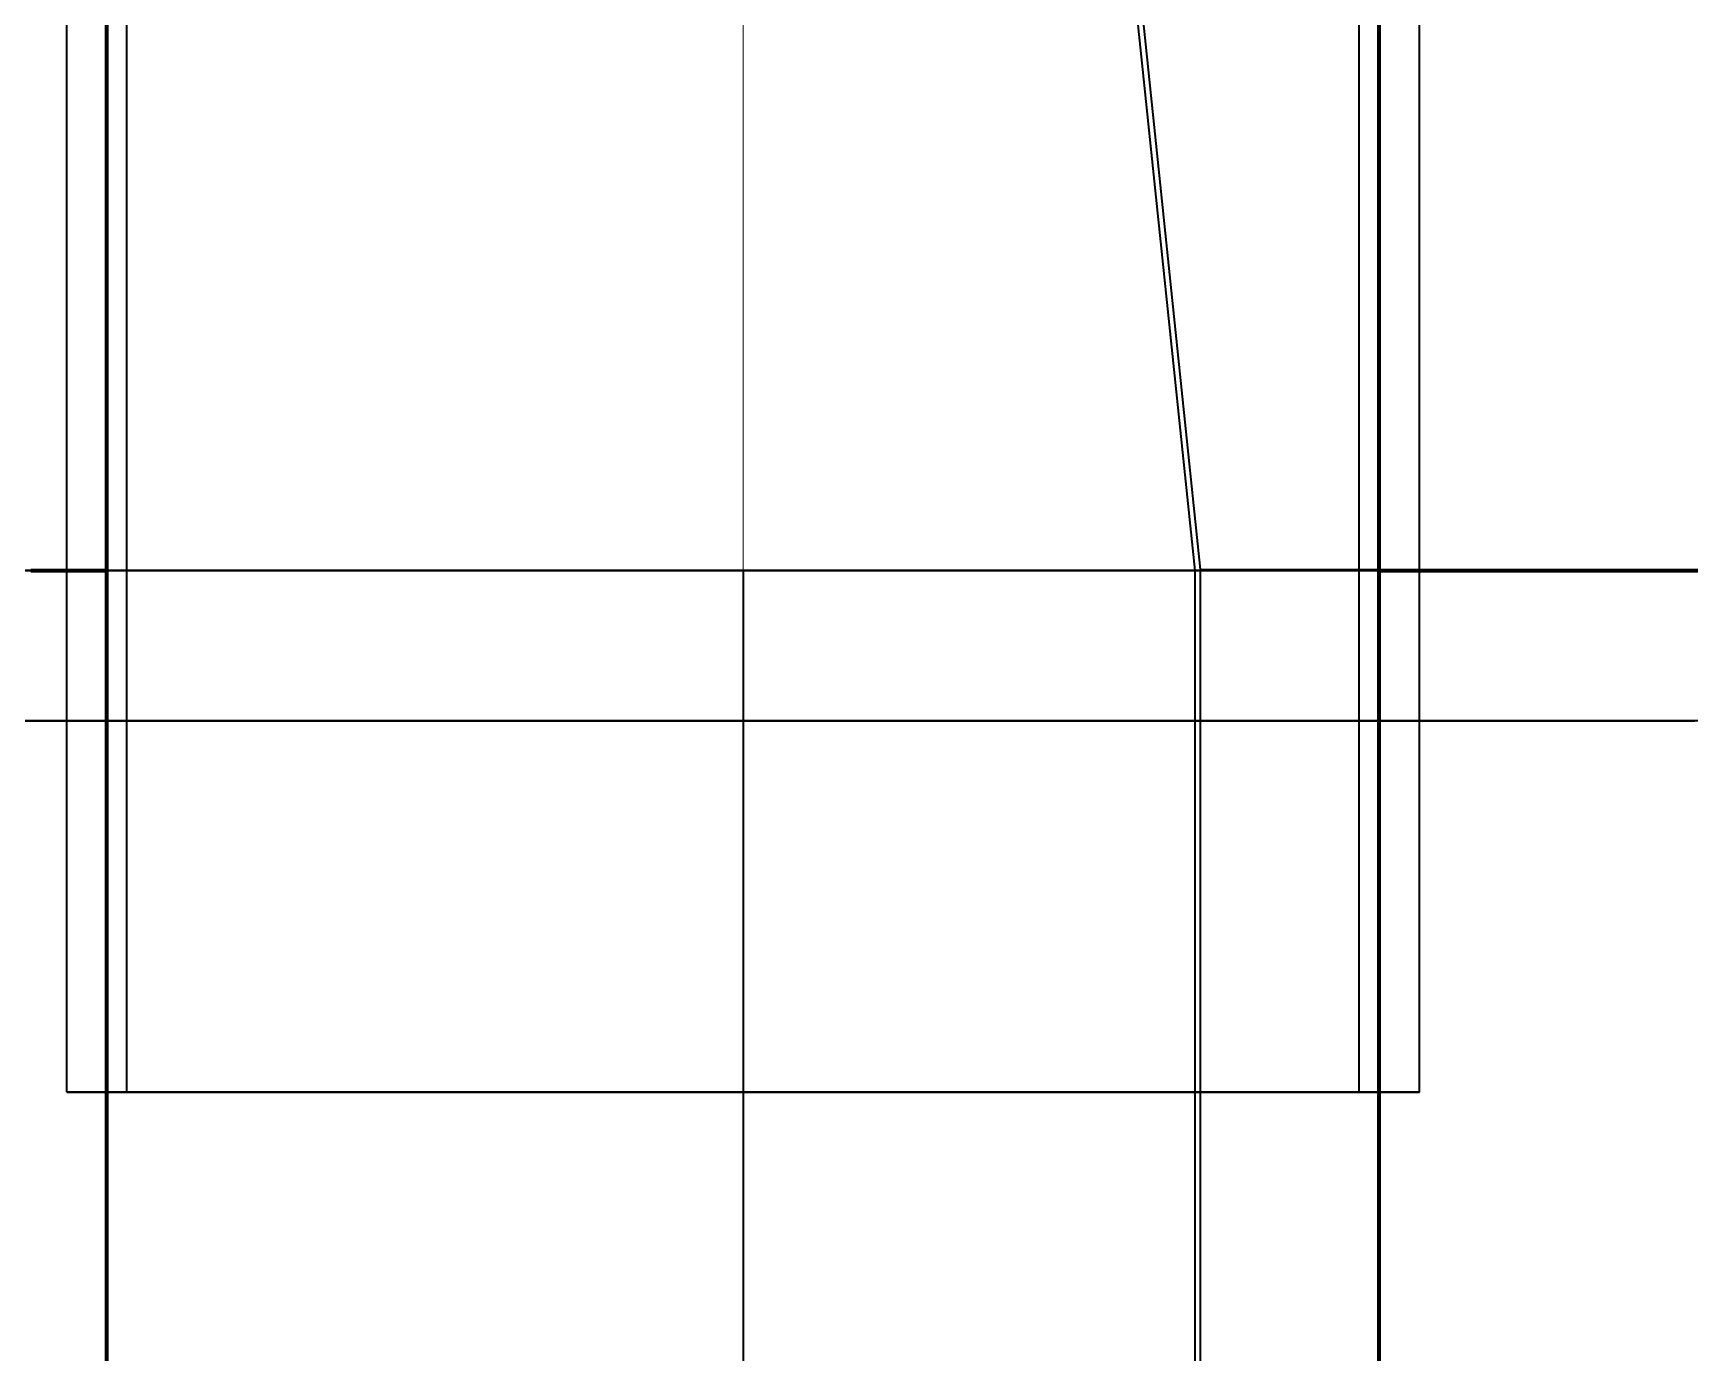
# Model space of a CAD drawing. Header units: millimetres. Extents: x 0 to 2382, y 0 to 420.
# Drawn here: x 286.105 to 289.412, y 302.035 to 304.669 of the extents above; entities that cross this region are included whole.
import ezdxf

# ---------------------------------------------------------------- set-up
doc = ezdxf.new("R2010")
doc.units = ezdxf.units.MM
doc.linetypes.add('IRAM-E-TRAZOS', pattern=[5, 4, -1])
doc.linetypes.add('IRAM-F-TRAZO-PUNTO', pattern=[20, 15, -2, 1, -2])
for name, color, linetype, lineweight in [('01-VISIBLE', 7, 'CONTINUOUS', 70), ('02-OCULTA', 4, 'IRAM-E-TRAZOS', 35), ('03-EJE', 1, 'IRAM-F-TRAZO-PUNTO', 18), ('08-FINA', 5, 'CONTINUOUS', 18)]:
    doc.layers.add(name, color=color, linetype=linetype, lineweight=lineweight)

msp = doc.modelspace()

# ---------------------------------------------------------------- linework, layer by layer
at = {"layer": '01-VISIBLE'}
for p, q in [((286.2516, 277.2094), (286.2516, 313.6714)), ((288.7916, 277.2094), (288.7916, 313.6714))]:
    msp.add_line(p, q, dxfattribs=at)
for points in [[(286.1002, 303.5963), (286.1507, 303.5963), (286.2012, 303.5963), (286.2516, 303.5963)], [(288.7916, 303.5963), (288.8421, 303.5963), (288.8926, 303.5963), (288.9431, 303.5963), (288.9936, 303.5963), (289.0441, 303.5963), (289.0946, 303.5963), (289.145, 303.5963), (289.1955, 303.5963), (289.246, 303.5963), (289.2965, 303.5963), (289.347, 303.5963), (289.3975, 303.5963), (289.4479, 303.5963)]]:
    msp.add_lwpolyline(points, dxfattribs=at)
at = {"layer": '02-OCULTA'}
for p, q in [((286.2516, 313.6714), (286.2516, 277.2094)), ((288.7916, 313.6714), (288.7916, 277.2094)), ((286.1716, 302.5549), (286.1716, 306.0549)), ((286.2916, 302.5549), (286.2916, 306.0549)), ((288.7516, 302.5549), (288.7516, 306.0549)), ((288.8716, 302.5549), (288.8716, 306.0549)), ((288.3081, 304.8084), (288.4341, 303.5983)), ((288.4241, 303.5963), (288.2991, 304.7963)), ((287.5216, 303.5963), (287.5216, 299.4737)), ((291.0222, 303.5963), (288.4241, 303.5963)), ((288.4241, 301.5963), (288.4241, 303.5963)), ((288.4341, 303.5983), (288.4341, 301.5963)), ((288.4341, 303.5983), (291.0322, 303.5983))]:
    msp.add_line(p, q, dxfattribs=at)
for points in [[(287.5216, 303.5963), (287.4715, 303.5963), (287.4214, 303.5963), (287.3712, 303.5963), (287.3211, 303.5963), (287.2709, 303.5963), (287.2208, 303.5963), (287.1706, 303.5963), (287.1205, 303.5963), (287.0703, 303.5963), (287.0202, 303.5963), (286.97, 303.5963), (286.9199, 303.5963), (286.8697, 303.5963), (286.8196, 303.5963), (286.7694, 303.5963), (286.7193, 303.5963), (286.6691, 303.5963), (286.619, 303.5963), (286.5688, 303.5963), (286.5187, 303.5963), (286.4685, 303.5963), (286.4184, 303.5963), (286.3682, 303.5963), (286.3181, 303.5963), (286.2679, 303.5963), (286.2178, 303.5963), (286.1676, 303.5963), (286.1175, 303.5963), (286.0673, 303.5963)], [(286.0673, 303.5963), (286.1175, 303.5963), (286.1676, 303.5963), (286.2178, 303.5963), (286.2679, 303.5963), (286.3181, 303.5963), (286.3682, 303.5963), (286.4184, 303.5963), (286.4685, 303.5963), (286.5187, 303.5963), (286.5688, 303.5963), (286.619, 303.5963), (286.6691, 303.5963), (286.7193, 303.5963), (286.7694, 303.5963), (286.8196, 303.5963), (286.8697, 303.5963), (286.9199, 303.5963), (286.97, 303.5963), (287.0202, 303.5963), (287.0703, 303.5963), (287.1205, 303.5963), (287.1706, 303.5963), (287.2208, 303.5963), (287.2709, 303.5963), (287.3211, 303.5963), (287.3712, 303.5963), (287.4214, 303.5963), (287.4715, 303.5963), (287.5216, 303.5963), (287.5718, 303.5963), (287.6219, 303.5963), (287.6721, 303.5963), (287.7222, 303.5963), (287.7724, 303.5963), (287.8225, 303.5963), (287.8727, 303.5963), (287.9228, 303.5963), (287.973, 303.5963), (288.0231, 303.5963), (288.0733, 303.5963), (288.1234, 303.5963), (288.1736, 303.5963), (288.2237, 303.5963), (288.2739, 303.5963), (288.324, 303.5963), (288.3742, 303.5963), (288.4243, 303.5963), (288.4745, 303.5963), (288.5246, 303.5963), (288.5748, 303.5963), (288.6249, 303.5963), (288.6751, 303.5963), (288.7252, 303.5963), (288.7754, 303.5963), (288.8255, 303.5963), (288.8757, 303.5963), (288.9258, 303.5963), (288.976, 303.5963), (289.0261, 303.5963), (289.0763, 303.5963), (289.1264, 303.5963), (289.1766, 303.5963), (289.2267, 303.5963), (289.2769, 303.5963), (289.327, 303.5963), (289.3772, 303.5963), (289.4273, 303.5963)], [(287.5216, 303.5963), (287.4715, 303.5963), (287.4214, 303.5963), (287.3712, 303.5963), (287.3211, 303.5963), (287.2709, 303.5963), (287.2208, 303.5963), (287.1706, 303.5963), (287.1205, 303.5963), (287.0703, 303.5963), (287.0202, 303.5963), (286.97, 303.5963), (286.9199, 303.5963), (286.8697, 303.5963), (286.8196, 303.5963), (286.7694, 303.5963), (286.7193, 303.5963), (286.6691, 303.5963), (286.619, 303.5963), (286.5688, 303.5963), (286.5187, 303.5963), (286.4685, 303.5963), (286.4184, 303.5963), (286.3682, 303.5963), (286.3181, 303.5963), (286.2679, 303.5963), (286.2178, 303.5963), (286.1676, 303.5963), (286.1175, 303.5963), (286.0673, 303.5963)], [(286.0673, 303.5963), (286.1175, 303.5963), (286.1676, 303.5963), (286.2178, 303.5963), (286.2679, 303.5963), (286.3181, 303.5963), (286.3682, 303.5963), (286.4184, 303.5963), (286.4685, 303.5963), (286.5187, 303.5963), (286.5688, 303.5963), (286.619, 303.5963), (286.6691, 303.5963), (286.7193, 303.5963), (286.7694, 303.5963), (286.8196, 303.5963), (286.8697, 303.5963), (286.9199, 303.5963), (286.97, 303.5963), (287.0202, 303.5963), (287.0703, 303.5963), (287.1205, 303.5963), (287.1706, 303.5963), (287.2208, 303.5963), (287.2709, 303.5963), (287.3211, 303.5963), (287.3712, 303.5963), (287.4214, 303.5963), (287.4715, 303.5963), (287.5216, 303.5963), (287.5718, 303.5963), (287.6219, 303.5963), (287.6721, 303.5963), (287.7222, 303.5963), (287.7724, 303.5963), (287.8225, 303.5963), (287.8727, 303.5963), (287.9228, 303.5963), (287.973, 303.5963), (288.0231, 303.5963), (288.0733, 303.5963), (288.1234, 303.5963), (288.1736, 303.5963), (288.2237, 303.5963), (288.2739, 303.5963), (288.324, 303.5963), (288.3742, 303.5963), (288.4243, 303.5963), (288.4745, 303.5963), (288.5246, 303.5963), (288.5748, 303.5963), (288.6249, 303.5963), (288.6751, 303.5963), (288.7252, 303.5963), (288.7754, 303.5963), (288.8255, 303.5963), (288.8757, 303.5963), (288.9258, 303.5963), (288.976, 303.5963), (289.0261, 303.5963), (289.0763, 303.5963), (289.1264, 303.5963), (289.1766, 303.5963), (289.2267, 303.5963), (289.2769, 303.5963), (289.327, 303.5963), (289.3772, 303.5963), (289.4273, 303.5963)], [(287.5216, 303.5963), (287.4715, 303.5963), (287.4214, 303.5963), (287.3712, 303.5963), (287.3211, 303.5963), (287.271, 303.5963), (287.2208, 303.5963), (287.1707, 303.5963), (287.1205, 303.5963), (287.0704, 303.5963), (287.0203, 303.5963), (286.9701, 303.5963), (286.92, 303.5963), (286.8698, 303.5963), (286.8197, 303.5963), (286.7696, 303.5963), (286.7194, 303.5963), (286.6693, 303.5963), (286.6191, 303.5963), (286.569, 303.5963), (286.5189, 303.5963), (286.4687, 303.5963), (286.4186, 303.5963), (286.3685, 303.5963), (286.3183, 303.5963), (286.2682, 303.5963), (286.218, 303.5963), (286.1679, 303.5963), (286.1178, 303.5963), (286.0676, 303.5963)], [(286.0676, 303.5963), (286.1178, 303.5963), (286.1679, 303.5963), (286.218, 303.5963), (286.2682, 303.5963), (286.3183, 303.5963), (286.3685, 303.5963), (286.4186, 303.5963), (286.4687, 303.5963), (286.5189, 303.5963), (286.569, 303.5963), (286.6191, 303.5963), (286.6693, 303.5963), (286.7194, 303.5963), (286.7696, 303.5963), (286.8197, 303.5963), (286.8698, 303.5963), (286.92, 303.5963), (286.9701, 303.5963), (287.0203, 303.5963), (287.0704, 303.5963), (287.1205, 303.5963), (287.1707, 303.5963), (287.2208, 303.5963), (287.271, 303.5963), (287.3211, 303.5963), (287.3712, 303.5963), (287.4214, 303.5963), (287.4715, 303.5963), (287.5216, 303.5963), (287.5718, 303.5963), (287.6219, 303.5963), (287.6721, 303.5963), (287.7222, 303.5963), (287.7723, 303.5963), (287.8225, 303.5963), (287.8726, 303.5963), (287.9228, 303.5963), (287.9729, 303.5963), (288.023, 303.5963), (288.0732, 303.5963), (288.1233, 303.5963), (288.1735, 303.5963), (288.2236, 303.5963), (288.2737, 303.5963), (288.3239, 303.5963), (288.374, 303.5963), (288.4241, 303.5963), (288.4743, 303.5963), (288.5244, 303.5963), (288.5746, 303.5963), (288.6247, 303.5963), (288.6748, 303.5963), (288.725, 303.5963), (288.7751, 303.5963), (288.8253, 303.5963), (288.8754, 303.5963), (288.9255, 303.5963), (288.9757, 303.5963), (289.0258, 303.5963), (289.076, 303.5963), (289.1261, 303.5963), (289.1762, 303.5963), (289.2264, 303.5963), (289.2765, 303.5963), (289.3266, 303.5963), (289.3768, 303.5963), (289.4269, 303.5963)], [(287.5216, 303.5963), (287.4716, 303.5963), (287.4216, 303.5963), (287.3716, 303.5963), (287.3216, 303.5963), (287.2716, 303.5963), (287.2216, 303.5963), (287.1716, 303.5963), (287.1216, 303.5963), (287.0716, 303.5963), (287.0216, 303.5963), (286.9716, 303.5963), (286.9216, 303.5963), (286.8716, 303.5963), (286.8216, 303.5963), (286.7716, 303.5963), (286.7216, 303.5963), (286.6716, 303.5963), (286.6216, 303.5963), (286.5716, 303.5963), (286.5216, 303.5963), (286.4716, 303.5963), (286.4216, 303.5963), (286.3716, 303.5963), (286.3216, 303.5963), (286.2716, 303.5963), (286.2216, 303.5963), (286.1716, 303.5963), (286.1216, 303.5963), (286.0716, 303.5963)], [(287.5216, 303.5963), (287.4716, 303.5963), (287.4216, 303.5963), (287.3716, 303.5963), (287.3216, 303.5963), (287.2716, 303.5963), (287.2216, 303.5963), (287.1716, 303.5963), (287.1216, 303.5963), (287.0716, 303.5963), (287.0216, 303.5963), (286.9716, 303.5963), (286.9216, 303.5963), (286.8716, 303.5963), (286.8216, 303.5963), (286.7716, 303.5963), (286.7216, 303.5963), (286.6716, 303.5963), (286.6216, 303.5963), (286.5716, 303.5963), (286.5216, 303.5963), (286.4716, 303.5963), (286.4216, 303.5963), (286.3716, 303.5963), (286.3216, 303.5963), (286.2716, 303.5963), (286.2216, 303.5963), (286.1716, 303.5963), (286.1216, 303.5963), (286.0716, 303.5963)], [(286.0716, 303.5963), (286.1216, 303.5963), (286.1716, 303.5963), (286.2216, 303.5963), (286.2716, 303.5963), (286.3216, 303.5963), (286.3716, 303.5963), (286.4216, 303.5963), (286.4716, 303.5963), (286.5216, 303.5963), (286.5716, 303.5963), (286.6216, 303.5963), (286.6716, 303.5963), (286.7216, 303.5963), (286.7716, 303.5963), (286.8216, 303.5963), (286.8716, 303.5963), (286.9216, 303.5963), (286.9716, 303.5963), (287.0216, 303.5963), (287.0716, 303.5963), (287.1216, 303.5963), (287.1716, 303.5963), (287.2216, 303.5963), (287.2716, 303.5963), (287.3216, 303.5963), (287.3716, 303.5963), (287.4216, 303.5963), (287.4716, 303.5963), (287.5216, 303.5963), (287.5716, 303.5963), (287.6216, 303.5963), (287.6716, 303.5963), (287.7216, 303.5963), (287.7716, 303.5963), (287.8216, 303.5963), (287.8716, 303.5963), (287.9216, 303.5963), (287.9716, 303.5963), (288.0216, 303.5963), (288.0716, 303.5963), (288.1216, 303.5963), (288.1716, 303.5963), (288.2216, 303.5963), (288.2716, 303.5963), (288.3216, 303.5963), (288.3716, 303.5963), (288.4216, 303.5963), (288.4716, 303.5963), (288.5216, 303.5963), (288.5716, 303.5963), (288.6216, 303.5963), (288.6716, 303.5963), (288.7216, 303.5963), (288.7716, 303.5963), (288.8216, 303.5963), (288.8716, 303.5963), (288.9216, 303.5963), (288.9716, 303.5963), (289.0216, 303.5963), (289.0716, 303.5963), (289.1216, 303.5963), (289.1716, 303.5963), (289.2216, 303.5963), (289.2716, 303.5963), (289.3216, 303.5963), (289.3716, 303.5963), (289.4216, 303.5963)], [(287.5216, 303.5963), (287.4716, 303.5963), (287.4216, 303.5963), (287.3716, 303.5963), (287.3216, 303.5963), (287.2716, 303.5963), (287.2216, 303.5963), (287.1716, 303.5963), (287.1216, 303.5963), (287.0716, 303.5963), (287.0216, 303.5963), (286.9716, 303.5963), (286.9216, 303.5963), (286.8716, 303.5963), (286.8216, 303.5963), (286.7716, 303.5963), (286.7216, 303.5963), (286.6716, 303.5963), (286.6216, 303.5963), (286.5716, 303.5963), (286.5216, 303.5963), (286.4716, 303.5963), (286.4216, 303.5963), (286.3716, 303.5963), (286.3216, 303.5963), (286.2716, 303.5963), (286.2216, 303.5963), (286.1716, 303.5963), (286.1216, 303.5963), (286.0716, 303.5963)], [(286.0716, 303.5963), (286.1216, 303.5963), (286.1716, 303.5963), (286.2216, 303.5963), (286.2716, 303.5963), (286.3216, 303.5963), (286.3716, 303.5963), (286.4216, 303.5963), (286.4716, 303.5963), (286.5216, 303.5963), (286.5716, 303.5963), (286.6216, 303.5963), (286.6716, 303.5963), (286.7216, 303.5963), (286.7716, 303.5963), (286.8216, 303.5963), (286.8716, 303.5963), (286.9216, 303.5963), (286.9716, 303.5963), (287.0216, 303.5963), (287.0716, 303.5963), (287.1216, 303.5963), (287.1716, 303.5963), (287.2216, 303.5963), (287.2716, 303.5963), (287.3216, 303.5963), (287.3716, 303.5963), (287.4216, 303.5963), (287.4716, 303.5963), (287.5216, 303.5963), (287.5716, 303.5963), (287.6216, 303.5963), (287.6716, 303.5963), (287.7216, 303.5963), (287.7716, 303.5963), (287.8216, 303.5963), (287.8716, 303.5963), (287.9216, 303.5963), (287.9716, 303.5963), (288.0216, 303.5963), (288.0716, 303.5963), (288.1216, 303.5963), (288.1716, 303.5963), (288.2216, 303.5963), (288.2716, 303.5963), (288.3216, 303.5963), (288.3716, 303.5963), (288.4216, 303.5963), (288.4716, 303.5963), (288.5216, 303.5963), (288.5716, 303.5963), (288.6216, 303.5963), (288.6716, 303.5963), (288.7216, 303.5963), (288.7716, 303.5963), (288.8216, 303.5963), (288.8716, 303.5963), (288.9216, 303.5963), (288.9716, 303.5963), (289.0216, 303.5963), (289.0716, 303.5963), (289.1216, 303.5963), (289.1716, 303.5963), (289.2216, 303.5963), (289.2716, 303.5963), (289.3216, 303.5963), (289.3716, 303.5963), (289.4216, 303.5963)], [(287.5216, 303.5963), (287.4716, 303.5963), (287.4216, 303.5963), (287.3716, 303.5963), (287.3216, 303.5963), (287.2716, 303.5963), (287.2216, 303.5963), (287.1716, 303.5963), (287.1216, 303.5963), (287.0716, 303.5963), (287.0216, 303.5963), (286.9716, 303.5963), (286.9216, 303.5963), (286.8716, 303.5963), (286.8216, 303.5963), (286.7716, 303.5963), (286.7216, 303.5963), (286.6716, 303.5963), (286.6216, 303.5963), (286.5716, 303.5963), (286.5216, 303.5963), (286.4716, 303.5963), (286.4216, 303.5963), (286.3716, 303.5963), (286.3216, 303.5963), (286.2716, 303.5963), (286.2216, 303.5963), (286.1716, 303.5963), (286.1216, 303.5963), (286.0716, 303.5963)], [(286.0716, 303.5963), (286.1216, 303.5963), (286.1716, 303.5963), (286.2216, 303.5963), (286.2716, 303.5963), (286.3216, 303.5963), (286.3716, 303.5963), (286.4216, 303.5963), (286.4716, 303.5963), (286.5216, 303.5963), (286.5716, 303.5963), (286.6216, 303.5963), (286.6716, 303.5963), (286.7216, 303.5963), (286.7716, 303.5963), (286.8216, 303.5963), (286.8716, 303.5963), (286.9216, 303.5963), (286.9716, 303.5963), (287.0216, 303.5963), (287.0716, 303.5963), (287.1216, 303.5963), (287.1716, 303.5963), (287.2216, 303.5963), (287.2716, 303.5963), (287.3216, 303.5963), (287.3716, 303.5963), (287.4216, 303.5963), (287.4716, 303.5963), (287.5216, 303.5963), (287.5716, 303.5963), (287.6216, 303.5963), (287.6716, 303.5963), (287.7216, 303.5963), (287.7716, 303.5963), (287.8216, 303.5963), (287.8716, 303.5963), (287.9216, 303.5963), (287.9716, 303.5963), (288.0216, 303.5963), (288.0716, 303.5963), (288.1216, 303.5963), (288.1716, 303.5963), (288.2216, 303.5963), (288.2716, 303.5963), (288.3216, 303.5963), (288.3716, 303.5963), (288.4216, 303.5963), (288.4716, 303.5963), (288.5216, 303.5963), (288.5716, 303.5963), (288.6216, 303.5963), (288.6716, 303.5963), (288.7216, 303.5963), (288.7716, 303.5963), (288.8216, 303.5963), (288.8716, 303.5963), (288.9216, 303.5963), (288.9716, 303.5963), (289.0216, 303.5963), (289.0716, 303.5963), (289.1216, 303.5963), (289.1716, 303.5963), (289.2216, 303.5963), (289.2716, 303.5963), (289.3216, 303.5963), (289.3716, 303.5963), (289.4216, 303.5963)], [(287.5216, 303.5963), (287.4716, 303.5963), (287.4216, 303.5963), (287.3716, 303.5963), (287.3216, 303.5963), (287.2716, 303.5963), (287.2216, 303.5963), (287.1716, 303.5963), (287.1216, 303.5963), (287.0716, 303.5963), (287.0216, 303.5963), (286.9716, 303.5963), (286.9216, 303.5963), (286.8716, 303.5963), (286.8216, 303.5963), (286.7716, 303.5963), (286.7216, 303.5963), (286.6716, 303.5963), (286.6216, 303.5963), (286.5716, 303.5963), (286.5216, 303.5963), (286.4716, 303.5963), (286.4216, 303.5963), (286.3716, 303.5963), (286.3216, 303.5963), (286.2716, 303.5963), (286.2216, 303.5963), (286.1716, 303.5963), (286.1216, 303.5963), (286.0716, 303.5963)], [(286.0716, 303.5963), (286.1216, 303.5963), (286.1716, 303.5963), (286.2216, 303.5963), (286.2716, 303.5963), (286.3216, 303.5963), (286.3716, 303.5963), (286.4216, 303.5963), (286.4716, 303.5963), (286.5216, 303.5963), (286.5716, 303.5963), (286.6216, 303.5963), (286.6716, 303.5963), (286.7216, 303.5963), (286.7716, 303.5963), (286.8216, 303.5963), (286.8716, 303.5963), (286.9216, 303.5963), (286.9716, 303.5963), (287.0216, 303.5963), (287.0716, 303.5963), (287.1216, 303.5963), (287.1716, 303.5963), (287.2216, 303.5963), (287.2716, 303.5963), (287.3216, 303.5963), (287.3716, 303.5963), (287.4216, 303.5963), (287.4716, 303.5963), (287.5216, 303.5963), (287.5716, 303.5963), (287.6216, 303.5963), (287.6716, 303.5963), (287.7216, 303.5963), (287.7716, 303.5963), (287.8216, 303.5963), (287.8716, 303.5963), (287.9216, 303.5963), (287.9716, 303.5963), (288.0216, 303.5963), (288.0716, 303.5963), (288.1216, 303.5963), (288.1716, 303.5963), (288.2216, 303.5963), (288.2716, 303.5963), (288.3216, 303.5963), (288.3716, 303.5963), (288.4216, 303.5963), (288.4716, 303.5963), (288.5216, 303.5963), (288.5716, 303.5963), (288.6216, 303.5963), (288.6716, 303.5963), (288.7216, 303.5963), (288.7716, 303.5963), (288.8216, 303.5963), (288.8716, 303.5963), (288.9216, 303.5963), (288.9716, 303.5963), (289.0216, 303.5963), (289.0716, 303.5963), (289.1216, 303.5963), (289.1716, 303.5963), (289.2216, 303.5963), (289.2716, 303.5963), (289.3216, 303.5963), (289.3716, 303.5963), (289.4216, 303.5963)], [(286.2516, 303.5963), (286.3024, 303.5963), (286.3532, 303.5963), (286.404, 303.5963), (286.4548, 303.5963), (286.5056, 303.5963), (286.5564, 303.5963), (286.6072, 303.5963), (286.658, 303.5963), (286.7088, 303.5963), (286.7596, 303.5963), (286.8104, 303.5963), (286.8612, 303.5963), (286.912, 303.5963), (286.9628, 303.5963), (287.0136, 303.5963), (287.0644, 303.5963), (287.1152, 303.5963), (287.166, 303.5963), (287.2168, 303.5963), (287.2676, 303.5963), (287.3184, 303.5963), (287.3692, 303.5963), (287.42, 303.5963), (287.4708, 303.5963), (287.5216, 303.5963), (287.5724, 303.5963), (287.6232, 303.5963), (287.674, 303.5963), (287.7248, 303.5963), (287.7756, 303.5963), (287.8264, 303.5963), (287.8772, 303.5963), (287.928, 303.5963), (287.9788, 303.5963), (288.0296, 303.5963), (288.0804, 303.5963), (288.1312, 303.5963), (288.182, 303.5963), (288.2328, 303.5963), (288.2836, 303.5963), (288.3344, 303.5963), (288.3852, 303.5963), (288.436, 303.5963), (288.4868, 303.5963), (288.5376, 303.5963), (288.5884, 303.5963), (288.6392, 303.5963), (288.69, 303.5963), (288.7408, 303.5963), (288.7916, 303.5963)], [(289.4269, 303.5963), (289.3768, 303.5963), (289.3266, 303.5963), (289.2765, 303.5963), (289.2264, 303.5963), (289.1762, 303.5963), (289.1261, 303.5963), (289.076, 303.5963), (289.0258, 303.5963), (288.9757, 303.5963), (288.9255, 303.5963), (288.8754, 303.5963), (288.8253, 303.5963), (288.7751, 303.5963), (288.725, 303.5963), (288.6748, 303.5963), (288.6247, 303.5963), (288.5746, 303.5963), (288.5244, 303.5963), (288.4743, 303.5963), (288.4241, 303.5963), (288.374, 303.5963), (288.3239, 303.5963), (288.2737, 303.5963), (288.2236, 303.5963), (288.1735, 303.5963), (288.1233, 303.5963), (288.0732, 303.5963), (288.023, 303.5963), (287.9729, 303.5963), (287.9228, 303.5963), (287.8726, 303.5963), (287.8225, 303.5963), (287.7723, 303.5963), (287.7222, 303.5963), (287.6721, 303.5963), (287.6219, 303.5963), (287.5718, 303.5963), (287.5216, 303.5963)], [(289.4435, 303.5963), (289.3929, 303.5963), (289.3423, 303.5963), (289.2918, 303.5963), (289.2412, 303.5963), (289.1906, 303.5963), (289.14, 303.5963), (289.0895, 303.5963), (289.0389, 303.5963), (288.9883, 303.5963), (288.9377, 303.5963), (288.8872, 303.5963), (288.8366, 303.5963), (288.786, 303.5963), (288.7354, 303.5963), (288.6849, 303.5963), (288.6343, 303.5963), (288.5837, 303.5963), (288.5331, 303.5963), (288.4826, 303.5963), (288.432, 303.5963), (288.3814, 303.5963), (288.3308, 303.5963), (288.2803, 303.5963), (288.2297, 303.5963), (288.1791, 303.5963), (288.1285, 303.5963), (288.078, 303.5963), (288.0274, 303.5963), (287.9768, 303.5963), (287.9262, 303.5963), (287.8757, 303.5963), (287.8251, 303.5963), (287.7745, 303.5963), (287.7239, 303.5963), (287.6734, 303.5963), (287.6228, 303.5963), (287.5722, 303.5963), (287.5216, 303.5963)], [(289.4473, 303.5963), (289.3966, 303.5963), (289.346, 303.5963), (289.2953, 303.5963), (289.2446, 303.5963), (289.1939, 303.5963), (289.1433, 303.5963), (289.0926, 303.5963), (289.0419, 303.5963), (288.9912, 303.5963), (288.9406, 303.5963), (288.8899, 303.5963), (288.8392, 303.5963), (288.7885, 303.5963), (288.7379, 303.5963), (288.6872, 303.5963), (288.6365, 303.5963), (288.5858, 303.5963), (288.5352, 303.5963), (288.4845, 303.5963), (288.4338, 303.5963), (288.3831, 303.5963), (288.3325, 303.5963), (288.2818, 303.5963), (288.2311, 303.5963), (288.1804, 303.5963), (288.1298, 303.5963), (288.0791, 303.5963), (288.0284, 303.5963), (287.9777, 303.5963), (287.9271, 303.5963), (287.8764, 303.5963), (287.8257, 303.5963), (287.775, 303.5963), (287.7244, 303.5963), (287.6737, 303.5963), (287.623, 303.5963), (287.5723, 303.5963), (287.5216, 303.5963)], [(289.4273, 303.5963), (289.3772, 303.5963), (289.327, 303.5963), (289.2769, 303.5963), (289.2267, 303.5963), (289.1766, 303.5963), (289.1264, 303.5963), (289.0763, 303.5963), (289.0261, 303.5963), (288.976, 303.5963), (288.9258, 303.5963), (288.8757, 303.5963), (288.8255, 303.5963), (288.7754, 303.5963), (288.7252, 303.5963), (288.6751, 303.5963), (288.6249, 303.5963), (288.5748, 303.5963), (288.5246, 303.5963), (288.4745, 303.5963), (288.4243, 303.5963), (288.3742, 303.5963), (288.324, 303.5963), (288.2739, 303.5963), (288.2237, 303.5963), (288.1736, 303.5963), (288.1234, 303.5963), (288.0733, 303.5963), (288.0231, 303.5963), (287.973, 303.5963), (287.9228, 303.5963), (287.8727, 303.5963), (287.8225, 303.5963), (287.7724, 303.5963), (287.7222, 303.5963), (287.6721, 303.5963), (287.6219, 303.5963), (287.5718, 303.5963), (287.5216, 303.5963)], [(289.4448, 303.5963), (289.3942, 303.5963), (289.3436, 303.5963), (289.293, 303.5963), (289.2424, 303.5963), (289.1918, 303.5963), (289.1412, 303.5963), (289.0906, 303.5963), (289.0399, 303.5963), (288.9893, 303.5963), (288.9387, 303.5963), (288.8881, 303.5963), (288.8375, 303.5963), (288.7869, 303.5963), (288.7363, 303.5963), (288.6857, 303.5963), (288.6351, 303.5963), (288.5845, 303.5963), (288.5338, 303.5963), (288.4832, 303.5963), (288.4326, 303.5963), (288.382, 303.5963), (288.3314, 303.5963), (288.2808, 303.5963), (288.2302, 303.5963), (288.1796, 303.5963), (288.129, 303.5963), (288.0784, 303.5963), (288.0277, 303.5963), (287.9771, 303.5963), (287.9265, 303.5963), (287.8759, 303.5963), (287.8253, 303.5963), (287.7747, 303.5963), (287.7241, 303.5963), (287.6735, 303.5963), (287.6229, 303.5963), (287.5723, 303.5963), (287.5216, 303.5963)], [(289.4273, 303.5963), (289.3772, 303.5963), (289.327, 303.5963), (289.2769, 303.5963), (289.2267, 303.5963), (289.1766, 303.5963), (289.1264, 303.5963), (289.0763, 303.5963), (289.0261, 303.5963), (288.976, 303.5963), (288.9258, 303.5963), (288.8757, 303.5963), (288.8255, 303.5963), (288.7754, 303.5963), (288.7252, 303.5963), (288.6751, 303.5963), (288.6249, 303.5963), (288.5748, 303.5963), (288.5246, 303.5963), (288.4745, 303.5963), (288.4243, 303.5963), (288.3742, 303.5963), (288.324, 303.5963), (288.2739, 303.5963), (288.2237, 303.5963), (288.1736, 303.5963), (288.1234, 303.5963), (288.0733, 303.5963), (288.0231, 303.5963), (287.973, 303.5963), (287.9228, 303.5963), (287.8727, 303.5963), (287.8225, 303.5963), (287.7724, 303.5963), (287.7222, 303.5963), (287.6721, 303.5963), (287.6219, 303.5963), (287.5718, 303.5963), (287.5216, 303.5963)], [(289.4463, 303.5963), (289.3957, 303.5963), (289.345, 303.5963), (289.2944, 303.5963), (289.2437, 303.5963), (289.1931, 303.5963), (289.1424, 303.5963), (289.0918, 303.5963), (289.0411, 303.5963), (288.9905, 303.5963), (288.9398, 303.5963), (288.8892, 303.5963), (288.8385, 303.5963), (288.7879, 303.5963), (288.7372, 303.5963), (288.6866, 303.5963), (288.6359, 303.5963), (288.5853, 303.5963), (288.5346, 303.5963), (288.484, 303.5963), (288.4333, 303.5963), (288.3827, 303.5963), (288.332, 303.5963), (288.2814, 303.5963), (288.2307, 303.5963), (288.1801, 303.5963), (288.1294, 303.5963), (288.0788, 303.5963), (288.0281, 303.5963), (287.9775, 303.5963), (287.9268, 303.5963), (287.8762, 303.5963), (287.8255, 303.5963), (287.7749, 303.5963), (287.7242, 303.5963), (287.6736, 303.5963), (287.6229, 303.5963), (287.5723, 303.5963), (287.5216, 303.5963)], [(289.4484, 303.5963), (289.3977, 303.5963), (289.347, 303.5963), (289.2963, 303.5963), (289.2456, 303.5963), (289.1949, 303.5963), (289.1442, 303.5963), (289.0935, 303.5963), (289.0428, 303.5963), (288.9921, 303.5963), (288.9414, 303.5963), (288.8907, 303.5963), (288.84, 303.5963), (288.7893, 303.5963), (288.7386, 303.5963), (288.6878, 303.5963), (288.6371, 303.5963), (288.5864, 303.5963), (288.5357, 303.5963), (288.485, 303.5963), (288.4343, 303.5963), (288.3836, 303.5963), (288.3329, 303.5963), (288.2822, 303.5963), (288.2315, 303.5963), (288.1808, 303.5963), (288.1301, 303.5963), (288.0794, 303.5963), (288.0287, 303.5963), (287.978, 303.5963), (287.9273, 303.5963), (287.8766, 303.5963), (287.8259, 303.5963), (287.7752, 303.5963), (287.7245, 303.5963), (287.6738, 303.5963), (287.6231, 303.5963), (287.5724, 303.5963), (287.5216, 303.5963)], [(287.5216, 303.2963), (287.4716, 303.2963), (287.4216, 303.2963), (287.3716, 303.2963), (287.3216, 303.2963), (287.2716, 303.2963), (287.2216, 303.2963), (287.1716, 303.2963), (287.1216, 303.2963), (287.0716, 303.2963), (287.0216, 303.2963), (286.9716, 303.2963), (286.9216, 303.2963), (286.8716, 303.2963), (286.8216, 303.2963), (286.7716, 303.2963), (286.7216, 303.2963), (286.6716, 303.2963), (286.6216, 303.2963), (286.5716, 303.2963), (286.5216, 303.2963), (286.4716, 303.2963), (286.4216, 303.2963), (286.3716, 303.2963), (286.3216, 303.2963), (286.2716, 303.2963), (286.2216, 303.2963), (286.1716, 303.2963), (286.1216, 303.2963), (286.0716, 303.2963)], [(286.0716, 303.2963), (286.1216, 303.2963), (286.1716, 303.2963), (286.2216, 303.2963), (286.2716, 303.2963), (286.3216, 303.2963), (286.3716, 303.2963), (286.4216, 303.2963), (286.4716, 303.2963), (286.5216, 303.2963), (286.5716, 303.2963), (286.6216, 303.2963), (286.6716, 303.2963), (286.7216, 303.2963), (286.7716, 303.2963), (286.8216, 303.2963), (286.8716, 303.2963), (286.9216, 303.2963), (286.9716, 303.2963), (287.0216, 303.2963), (287.0716, 303.2963), (287.1216, 303.2963), (287.1716, 303.2963), (287.2216, 303.2963), (287.2716, 303.2963), (287.3216, 303.2963), (287.3716, 303.2963), (287.4216, 303.2963), (287.4716, 303.2963), (287.5216, 303.2963), (287.5716, 303.2963), (287.6216, 303.2963), (287.6716, 303.2963), (287.7216, 303.2963), (287.7716, 303.2963), (287.8216, 303.2963), (287.8716, 303.2963), (287.9216, 303.2963), (287.9716, 303.2963), (288.0216, 303.2963), (288.0716, 303.2963), (288.1216, 303.2963), (288.1716, 303.2963), (288.2216, 303.2963), (288.2716, 303.2963), (288.3216, 303.2963), (288.3716, 303.2963), (288.4216, 303.2963), (288.4716, 303.2963), (288.5216, 303.2963), (288.5716, 303.2963), (288.6216, 303.2963), (288.6716, 303.2963), (288.7216, 303.2963), (288.7716, 303.2963), (288.8216, 303.2963), (288.8716, 303.2963), (288.9216, 303.2963), (288.9716, 303.2963), (289.0216, 303.2963), (289.0716, 303.2963), (289.1216, 303.2963), (289.1716, 303.2963), (289.2216, 303.2963), (289.2716, 303.2963), (289.3216, 303.2963), (289.3716, 303.2963), (289.4216, 303.2963)], [(287.5216, 303.2963), (287.4716, 303.2963), (287.4216, 303.2963), (287.3716, 303.2963), (287.3216, 303.2963), (287.2716, 303.2963), (287.2216, 303.2963), (287.1716, 303.2963), (287.1216, 303.2963), (287.0716, 303.2963), (287.0216, 303.2963), (286.9716, 303.2963), (286.9216, 303.2963), (286.8716, 303.2963), (286.8216, 303.2963), (286.7716, 303.2963), (286.7216, 303.2963), (286.6716, 303.2963), (286.6216, 303.2963), (286.5716, 303.2963), (286.5216, 303.2963), (286.4716, 303.2963), (286.4216, 303.2963), (286.3716, 303.2963), (286.3216, 303.2963), (286.2716, 303.2963), (286.2216, 303.2963), (286.1716, 303.2963), (286.1216, 303.2963), (286.0716, 303.2963)], [(286.0716, 303.2963), (286.1216, 303.2963), (286.1716, 303.2963), (286.2216, 303.2963), (286.2716, 303.2963), (286.3216, 303.2963), (286.3716, 303.2963), (286.4216, 303.2963), (286.4716, 303.2963), (286.5216, 303.2963), (286.5716, 303.2963), (286.6216, 303.2963), (286.6716, 303.2963), (286.7216, 303.2963), (286.7716, 303.2963), (286.8216, 303.2963), (286.8716, 303.2963), (286.9216, 303.2963), (286.9716, 303.2963), (287.0216, 303.2963), (287.0716, 303.2963), (287.1216, 303.2963), (287.1716, 303.2963), (287.2216, 303.2963), (287.2716, 303.2963), (287.3216, 303.2963), (287.3716, 303.2963), (287.4216, 303.2963), (287.4716, 303.2963), (287.5216, 303.2963), (287.5716, 303.2963), (287.6216, 303.2963), (287.6716, 303.2963), (287.7216, 303.2963), (287.7716, 303.2963), (287.8216, 303.2963), (287.8716, 303.2963), (287.9216, 303.2963), (287.9716, 303.2963), (288.0216, 303.2963), (288.0716, 303.2963), (288.1216, 303.2963), (288.1716, 303.2963), (288.2216, 303.2963), (288.2716, 303.2963), (288.3216, 303.2963), (288.3716, 303.2963), (288.4216, 303.2963), (288.4716, 303.2963), (288.5216, 303.2963), (288.5716, 303.2963), (288.6216, 303.2963), (288.6716, 303.2963), (288.7216, 303.2963), (288.7716, 303.2963), (288.8216, 303.2963), (288.8716, 303.2963), (288.9216, 303.2963), (288.9716, 303.2963), (289.0216, 303.2963), (289.0716, 303.2963), (289.1216, 303.2963), (289.1716, 303.2963), (289.2216, 303.2963), (289.2716, 303.2963), (289.3216, 303.2963), (289.3716, 303.2963), (289.4216, 303.2963)], [(289.4463, 303.2963), (289.3957, 303.2963), (289.345, 303.2963), (289.2944, 303.2963), (289.2437, 303.2963), (289.1931, 303.2963), (289.1424, 303.2963), (289.0918, 303.2963), (289.0411, 303.2963), (288.9905, 303.2963), (288.9398, 303.2963), (288.8892, 303.2963), (288.8385, 303.2963), (288.7879, 303.2963), (288.7372, 303.2963), (288.6866, 303.2963), (288.6359, 303.2963), (288.5853, 303.2963), (288.5346, 303.2963), (288.484, 303.2963), (288.4333, 303.2963), (288.3827, 303.2963), (288.332, 303.2963), (288.2814, 303.2963), (288.2307, 303.2963), (288.1801, 303.2963), (288.1294, 303.2963), (288.0788, 303.2963), (288.0281, 303.2963), (287.9775, 303.2963), (287.9268, 303.2963), (287.8762, 303.2963), (287.8255, 303.2963), (287.7749, 303.2963), (287.7242, 303.2963), (287.6736, 303.2963), (287.6229, 303.2963), (287.5723, 303.2963), (287.5216, 303.2963)], [(289.4484, 303.2963), (289.3977, 303.2963), (289.347, 303.2963), (289.2963, 303.2963), (289.2456, 303.2963), (289.1949, 303.2963), (289.1442, 303.2963), (289.0935, 303.2963), (289.0428, 303.2963), (288.9921, 303.2963), (288.9414, 303.2963), (288.8907, 303.2963), (288.84, 303.2963), (288.7893, 303.2963), (288.7386, 303.2963), (288.6878, 303.2963), (288.6371, 303.2963), (288.5864, 303.2963), (288.5357, 303.2963), (288.485, 303.2963), (288.4343, 303.2963), (288.3836, 303.2963), (288.3329, 303.2963), (288.2822, 303.2963), (288.2315, 303.2963), (288.1808, 303.2963), (288.1301, 303.2963), (288.0794, 303.2963), (288.0287, 303.2963), (287.978, 303.2963), (287.9273, 303.2963), (287.8766, 303.2963), (287.8259, 303.2963), (287.7752, 303.2963), (287.7245, 303.2963), (287.6738, 303.2963), (287.6231, 303.2963), (287.5724, 303.2963), (287.5216, 303.2963)], [(287.5216, 302.5549), (287.4716, 302.5549), (287.4216, 302.5549), (287.3716, 302.5549), (287.3216, 302.5549), (287.2716, 302.5549), (287.2216, 302.5549), (287.1716, 302.5549), (287.1216, 302.5549), (287.0716, 302.5549), (287.0216, 302.5549), (286.9716, 302.5549), (286.9216, 302.5549), (286.8716, 302.5549), (286.8216, 302.5549), (286.7716, 302.5549), (286.7216, 302.5549), (286.6716, 302.5549), (286.6216, 302.5549), (286.5716, 302.5549), (286.5216, 302.5549), (286.4716, 302.5549), (286.4216, 302.5549), (286.3716, 302.5549), (286.3216, 302.5549), (286.2716, 302.5549), (286.2216, 302.5549), (286.1716, 302.5549)], [(286.1716, 302.5549), (286.2216, 302.5549), (286.2716, 302.5549), (286.3216, 302.5549), (286.3716, 302.5549), (286.4216, 302.5549), (286.4716, 302.5549), (286.5216, 302.5549), (286.5716, 302.5549), (286.6216, 302.5549), (286.6716, 302.5549), (286.7216, 302.5549), (286.7716, 302.5549), (286.8216, 302.5549), (286.8716, 302.5549), (286.9216, 302.5549), (286.9716, 302.5549), (287.0216, 302.5549), (287.0716, 302.5549), (287.1216, 302.5549), (287.1716, 302.5549), (287.2216, 302.5549), (287.2716, 302.5549), (287.3216, 302.5549), (287.3716, 302.5549), (287.4216, 302.5549), (287.4716, 302.5549), (287.5216, 302.5549), (287.5716, 302.5549), (287.6216, 302.5549), (287.6716, 302.5549), (287.7216, 302.5549), (287.7716, 302.5549), (287.8216, 302.5549), (287.8716, 302.5549), (287.9216, 302.5549), (287.9716, 302.5549), (288.0216, 302.5549), (288.0716, 302.5549), (288.1216, 302.5549), (288.1716, 302.5549), (288.2216, 302.5549), (288.2716, 302.5549), (288.3216, 302.5549), (288.3716, 302.5549), (288.4216, 302.5549), (288.4716, 302.5549), (288.5216, 302.5549), (288.5716, 302.5549), (288.6216, 302.5549), (288.6716, 302.5549), (288.7216, 302.5549), (288.7716, 302.5549), (288.8216, 302.5549), (288.8716, 302.5549)], [(287.5216, 302.5549), (287.4704, 302.5549), (287.4191, 302.5549), (287.3679, 302.5549), (287.3166, 302.5549), (287.2654, 302.5549), (287.2141, 302.5549), (287.1629, 302.5549), (287.1116, 302.5549), (287.0604, 302.5549), (287.0091, 302.5549), (286.9579, 302.5549), (286.9066, 302.5549), (286.8554, 302.5549), (286.8041, 302.5549), (286.7529, 302.5549), (286.7016, 302.5549), (286.6504, 302.5549), (286.5991, 302.5549), (286.5479, 302.5549), (286.4966, 302.5549), (286.4454, 302.5549), (286.3941, 302.5549), (286.3429, 302.5549), (286.2916, 302.5549)], [(286.2916, 302.5549), (286.3419, 302.5549), (286.3921, 302.5549), (286.4423, 302.5549), (286.4925, 302.5549), (286.5427, 302.5549), (286.5929, 302.5549), (286.6431, 302.5549), (286.6933, 302.5549), (286.7435, 302.5549), (286.7937, 302.5549), (286.8439, 302.5549), (286.8941, 302.5549), (286.9443, 302.5549), (286.9945, 302.5549), (287.0447, 302.5549), (287.0949, 302.5549), (287.1451, 302.5549), (287.1953, 302.5549), (287.2455, 302.5549), (287.2957, 302.5549), (287.3459, 302.5549), (287.3961, 302.5549), (287.4463, 302.5549), (287.4965, 302.5549), (287.5468, 302.5549), (287.597, 302.5549), (287.6472, 302.5549), (287.6974, 302.5549), (287.7476, 302.5549), (287.7978, 302.5549), (287.848, 302.5549), (287.8982, 302.5549), (287.9484, 302.5549), (287.9986, 302.5549), (288.0488, 302.5549), (288.099, 302.5549), (288.1492, 302.5549), (288.1994, 302.5549), (288.2496, 302.5549), (288.2998, 302.5549), (288.35, 302.5549), (288.4002, 302.5549), (288.4504, 302.5549), (288.5006, 302.5549), (288.5508, 302.5549), (288.601, 302.5549), (288.6512, 302.5549), (288.7014, 302.5549), (288.7516, 302.5549)], [(288.8716, 302.5549), (288.8197, 302.5549), (288.7678, 302.5549), (288.7159, 302.5549), (288.664, 302.5549), (288.612, 302.5549), (288.5601, 302.5549), (288.5082, 302.5549), (288.4563, 302.5549), (288.4043, 302.5549), (288.3524, 302.5549), (288.3005, 302.5549), (288.2486, 302.5549), (288.1966, 302.5549), (288.1447, 302.5549), (288.0928, 302.5549), (288.0409, 302.5549), (287.989, 302.5549), (287.937, 302.5549), (287.8851, 302.5549), (287.8332, 302.5549), (287.7813, 302.5549), (287.7293, 302.5549), (287.6774, 302.5549), (287.6255, 302.5549), (287.5736, 302.5549), (287.5216, 302.5549)], [(288.7516, 302.5549), (288.7004, 302.5549), (288.6491, 302.5549), (288.5979, 302.5549), (288.5466, 302.5549), (288.4954, 302.5549), (288.4441, 302.5549), (288.3929, 302.5549), (288.3416, 302.5549), (288.2904, 302.5549), (288.2391, 302.5549), (288.1879, 302.5549), (288.1366, 302.5549), (288.0854, 302.5549), (288.0341, 302.5549), (287.9829, 302.5549), (287.9316, 302.5549), (287.8804, 302.5549), (287.8291, 302.5549), (287.7779, 302.5549), (287.7266, 302.5549), (287.6754, 302.5549), (287.6241, 302.5549), (287.5729, 302.5549), (287.5216, 302.5549)]]:
    msp.add_lwpolyline(points, dxfattribs=at)
at = {"layer": '03-EJE'}
msp.add_line((287.5216, 214.9094), (287.5216, 313.855), dxfattribs=at)
at = {"layer": '08-FINA'}
msp.add_circle((282.8716, 308.4756), 18.4167, dxfattribs=at)

doc.saveas('drawing.dxf')
